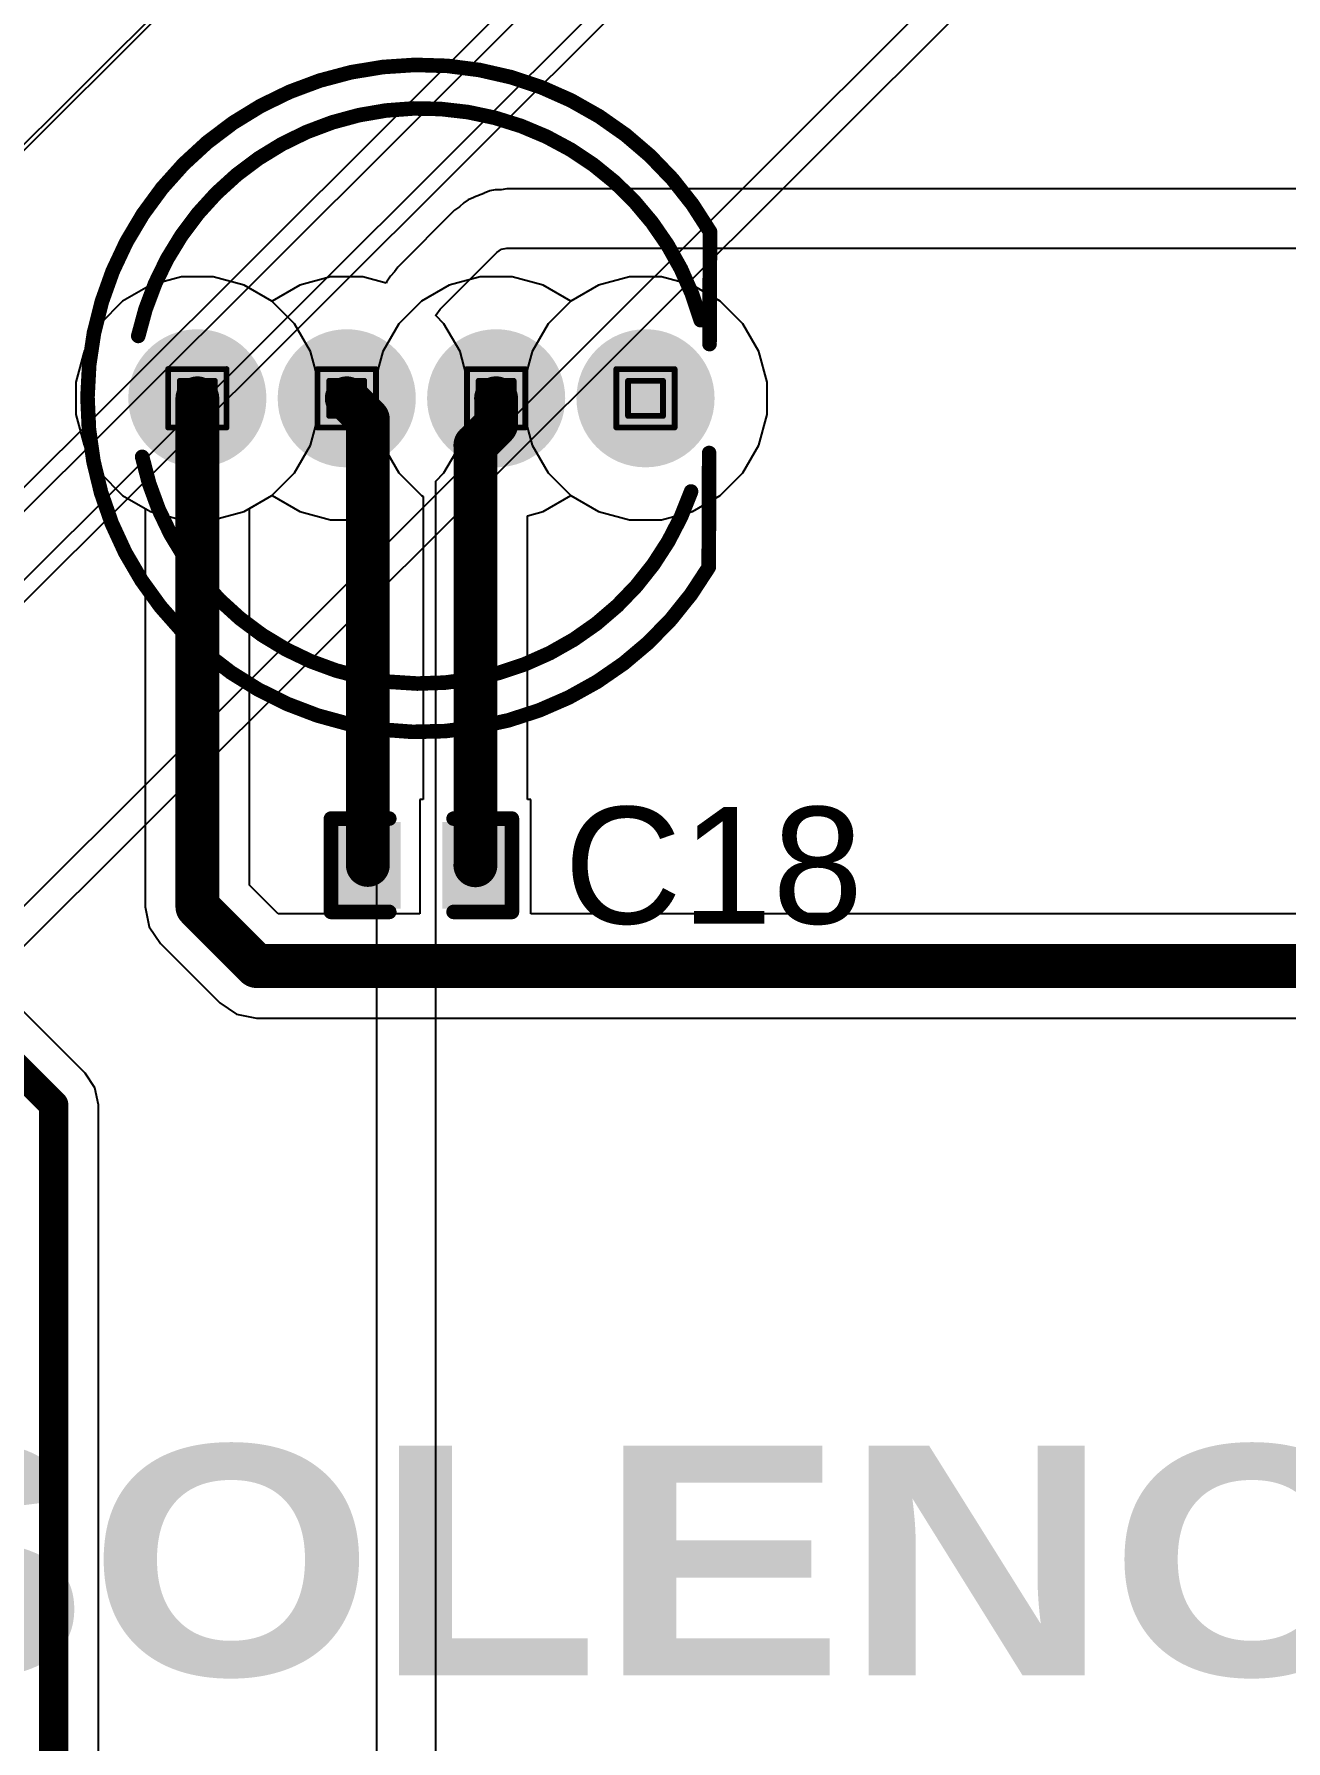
# Model space of a CAD drawing. Header units: inches. Extents: x -5 to 5258, y -4 to 5281.
# Drawn here: x 21.26 to 32.16, y 46.83 to 61.68 of the extents above; entities that cross this region are included whole.
import ezdxf

# ---------------------------------------------------------------- set-up
doc = ezdxf.new("R2010")
doc.units = ezdxf.units.IN
for name, color, linetype in [('Bottom Layer', 5, 'Continuous'), ('Bottom Solder', 6, 'Continuous'), ('Drill Drawing', 1, 'Continuous'), ('Multi-Layer', 9, 'Continuous'), ('Pad Holes', 156, 'Continuous'), ('Top Layer', 1, 'Continuous'), ('Top Overlay', 2, 'Continuous'), ('Top Paste', 8, 'Continuous'), ('Top Solder', 216, 'Continuous')]:
    doc.layers.add(name, color=color, linetype=linetype)
doc.styles.add('Arial', font='', dxfattribs={"height": 0.2})
doc.styles.add('Arial Black_Bold', font='', dxfattribs={"height": 0.2})
doc.styles.get('Arial').set_extended_font_data('Arial')
doc.styles.get('Arial Black_Bold').set_extended_font_data('Arial Black', bold=True)

# ---------------------------------------------------------------- blocks, each defined once
blk = doc.blocks.new('28_UFQFPN__4_4__9')
at = {"layer": 'Top Solder'}
for p in [(-1.739, 1.711), (-1.589, -1.289), (-1.289, 2.211), (-1.289, -1.589), (1.561, -1.589), (1.711, 2.211), (2.211, 1.711), (2.211, -1.289)]:
    blk.add_line(p, (5248.373, 5235.421), dxfattribs=at)
blk = doc.blocks.new('WS2812D_F5_96')
at = {"layer": 'Bottom Layer'}
h = blk.add_hatch(color=5, dxfattribs=at)
edge = h.paths.add_edge_path()
edge.add_arc((-1.95, 0), 0.55, 0, 360)
h = blk.add_hatch(color=5, dxfattribs=at)
edge = h.paths.add_edge_path()
edge.add_arc((-0.65, 0), 0.55, 0, 360)
h = blk.add_hatch(color=5, dxfattribs=at)
edge = h.paths.add_edge_path()
edge.add_arc((0.65, 0), 0.55, 0, 360)
h = blk.add_hatch(color=5, dxfattribs=at)
edge = h.paths.add_edge_path()
edge.add_arc((1.95, 0), 0.55, 0, 360)
at = {"layer": 'Bottom Solder'}
h = blk.add_hatch(color=6, dxfattribs=at)
edge = h.paths.add_edge_path()
edge.add_arc((-1.95, 0), 0.601, 0, 360)
h = blk.add_hatch(color=6, dxfattribs=at)
edge = h.paths.add_edge_path()
edge.add_arc((-0.65, 0), 0.601, 0, 360)
h = blk.add_hatch(color=6, dxfattribs=at)
edge = h.paths.add_edge_path()
edge.add_arc((0.65, 0), 0.601, 0, 360)
h = blk.add_hatch(color=6, dxfattribs=at)
edge = h.paths.add_edge_path()
edge.add_arc((1.95, 0), 0.601, 0, 360)
at = {"layer": 'Multi-Layer'}
h = blk.add_hatch(color=9, dxfattribs=at)
edge = h.paths.add_edge_path()
edge.add_arc((-1.95, 0), 0.55, 0, 360)
h = blk.add_hatch(color=9, dxfattribs=at)
edge = h.paths.add_edge_path()
edge.add_arc((-0.65, 0), 0.55, 0, 360)
h = blk.add_hatch(color=9, dxfattribs=at)
edge = h.paths.add_edge_path()
edge.add_arc((0.65, 0), 0.55, 0, 360)
h = blk.add_hatch(color=9, dxfattribs=at)
edge = h.paths.add_edge_path()
edge.add_arc((1.95, 0), 0.55, 0, 360)
at = {"layer": 'Pad Holes'}
h = blk.add_hatch(color=7, dxfattribs=at)
edge = h.paths.add_edge_path()
edge.add_arc((-1.95, 0), 0.36, 0, 360)
h = blk.add_hatch(color=7, dxfattribs=at)
edge = h.paths.add_edge_path()
edge.add_arc((-0.65, 0), 0.36, 0, 360)
h = blk.add_hatch(color=7, dxfattribs=at)
edge = h.paths.add_edge_path()
edge.add_arc((0.65, 0), 0.36, 0, 360)
h = blk.add_hatch(color=7, dxfattribs=at)
edge = h.paths.add_edge_path()
edge.add_arc((1.95, 0), 0.36, 0, 360)
at = {"layer": 'Top Layer'}
h = blk.add_hatch(color=1, dxfattribs=at)
edge = h.paths.add_edge_path()
edge.add_arc((-1.95, 0), 0.55, 0, 360)
h = blk.add_hatch(color=1, dxfattribs=at)
edge = h.paths.add_edge_path()
edge.add_arc((-0.65, 0), 0.55, 0, 360)
h = blk.add_hatch(color=1, dxfattribs=at)
edge = h.paths.add_edge_path()
edge.add_arc((0.65, 0), 0.55, 0, 360)
h = blk.add_hatch(color=1, dxfattribs=at)
edge = h.paths.add_edge_path()
edge.add_arc((1.95, 0), 0.55, 0, 360)
at = {"layer": 'Top Solder'}
h = blk.add_hatch(color=216, dxfattribs=at)
edge = h.paths.add_edge_path()
edge.add_arc((-1.95, 0), 0.601, 0, 360)
h = blk.add_hatch(color=216, dxfattribs=at)
edge = h.paths.add_edge_path()
edge.add_arc((-0.65, 0), 0.601, 0, 360)
h = blk.add_hatch(color=216, dxfattribs=at)
edge = h.paths.add_edge_path()
edge.add_arc((0.65, 0), 0.601, 0, 360)
h = blk.add_hatch(color=216, dxfattribs=at)
edge = h.paths.add_edge_path()
edge.add_arc((1.95, 0), 0.601, 0, 360)
at = {"layer": 'Top Overlay'}
for points in [[(2.5, -1.471, 0.127, 0.127, -3.705201), (2.511, 1.45, 0.127, 0.127, 0)], [(-2.464, 0.543, 0.127, 0.127, -0.780857), (2.43, 0.68, 0.127, 0.127, 0)], [(2.507, 0.472, 0.127, 0.127, 0), (2.511, 1.45, 0.127, 0.127, 0)], [(2.5, -1.471, 0.127, 0.127, 0), (2.504, -0.476, 0.127, 0.127, 0)], [(2.347, -0.811, 0.127, 0.127, -0.760948), (-2.43, -0.51, 0.127, 0.127, 0)]]:
    blk.add_lwpolyline(points, format="xyseb", dxfattribs=at)
for points in [[(2.479, 1.45, 0.0635, 0.0635, 1), (2.543, 1.45, 0.0635, 0.0635, 1)], [(2.479, 1.45, 0.0635, 0.0635, 1), (2.543, 1.45, 0.0635, 0.0635, 1)], [(2.398, 0.68, 0.0635, 0.0635, 1), (2.462, 0.68, 0.0635, 0.0635, 1)], [(-2.496, 0.543, 0.0635, 0.0635, 1), (-2.432, 0.543, 0.0635, 0.0635, 1)], [(2.475, 0.472, 0.0635, 0.0635, 1), (2.539, 0.472, 0.0635, 0.0635, 1)], [(2.472, -0.476, 0.0635, 0.0635, 1), (2.535, -0.476, 0.0635, 0.0635, 1)], [(-2.462, -0.51, 0.0635, 0.0635, 1), (-2.398, -0.51, 0.0635, 0.0635, 1)], [(2.315, -0.811, 0.0635, 0.0635, 1), (2.378, -0.811, 0.0635, 0.0635, 1)], [(2.468, -1.471, 0.0635, 0.0635, 1), (2.532, -1.471, 0.0635, 0.0635, 1)], [(2.468, -1.471, 0.0635, 0.0635, 1), (2.532, -1.471, 0.0635, 0.0635, 1)]]:
    blk.add_lwpolyline(points, format="xyseb", close=True, dxfattribs=at)
blk = doc.blocks.new('C___0402_151')
at = {"layer": 'Top Layer'}
for points in [[(-0.699, -0.318), (-0.699, 0.318), (-0.241, 0.318), (-0.241, -0.318)], [(0.241, -0.318), (0.241, 0.318), (0.699, 0.318), (0.699, -0.318)]]:
    blk.add_hatch(color=1, dxfattribs=at).paths.add_polyline_path(points)
at = {"layer": 'Top Paste'}
for points in [[(-0.699, -0.318), (-0.699, 0.318), (-0.241, 0.318), (-0.241, -0.318)], [(0.241, -0.318), (0.241, 0.318), (0.699, 0.318), (0.699, -0.318)]]:
    blk.add_hatch(color=8, dxfattribs=at).paths.add_polyline_path(points)
at = {"layer": 'Top Solder'}
for points in [[(-0.758, -0.377), (-0.758, 0.377), (-0.181, 0.377), (-0.181, -0.377)], [(0.181, -0.377), (0.181, 0.377), (0.758, 0.377), (0.758, -0.377)]]:
    blk.add_hatch(color=216, dxfattribs=at).paths.add_polyline_path(points)
at = {"layer": 'Top Overlay'}
for points in [[(-0.787, -0.406, 0.127, 0.127, 0), (-0.787, 0.406, 0.127, 0.127, 0)], [(-0.787, 0.406, 0.127, 0.127, 0), (-0.279, 0.406, 0.127, 0.127, 0)], [(0.279, 0.406, 0.127, 0.127, 0), (0.787, 0.406, 0.127, 0.127, 0)], [(0.787, -0.406, 0.127, 0.127, 0), (0.787, 0.406, 0.127, 0.127, 0)], [(-0.787, -0.406, 0.127, 0.127, 0), (-0.279, -0.406, 0.127, 0.127, 0)], [(0.279, -0.406, 0.127, 0.127, 0), (0.787, -0.406, 0.127, 0.127, 0)]]:
    blk.add_lwpolyline(points, format="xyseb", dxfattribs=at)
for points in [[(-0.819, 0.406, 0.0635, 0.0635, 1), (-0.756, 0.406, 0.0635, 0.0635, 1)], [(-0.819, 0.406, 0.0635, 0.0635, 1), (-0.756, 0.406, 0.0635, 0.0635, 1)], [(-0.311, 0.406, 0.0635, 0.0635, 1), (-0.248, 0.406, 0.0635, 0.0635, 1)], [(0.248, 0.406, 0.0635, 0.0635, 1), (0.311, 0.406, 0.0635, 0.0635, 1)], [(0.756, 0.406, 0.0635, 0.0635, 1), (0.819, 0.406, 0.0635, 0.0635, 1)], [(0.756, 0.406, 0.0635, 0.0635, 1), (0.819, 0.406, 0.0635, 0.0635, 1)], [(-0.819, -0.406, 0.0635, 0.0635, 1), (-0.756, -0.406, 0.0635, 0.0635, 1)], [(-0.819, -0.406, 0.0635, 0.0635, 1), (-0.756, -0.406, 0.0635, 0.0635, 1)], [(-0.311, -0.406, 0.0635, 0.0635, 1), (-0.248, -0.406, 0.0635, 0.0635, 1)], [(0.248, -0.406, 0.0635, 0.0635, 1), (0.311, -0.406, 0.0635, 0.0635, 1)], [(0.756, -0.406, 0.0635, 0.0635, 1), (0.819, -0.406, 0.0635, 0.0635, 1)], [(0.756, -0.406, 0.0635, 0.0635, 1), (0.819, -0.406, 0.0635, 0.0635, 1)]]:
    blk.add_lwpolyline(points, format="xyseb", close=True, dxfattribs=at)

msp = doc.modelspace()

# ---------------------------------------------------------------- linework, layer by layer
at = {"layer": 'Bottom Layer'}
for p, q in [((25.229, 60.316), (25.181, 60.296)), ((25.276, 60.325), (25.229, 60.316)), ((25.327, 60.325), (25.276, 60.325)), ((25.377, 60.335), (25.327, 60.325)), ((55.067, 60.335), (25.377, 60.335)), ((24.966, 60.176), (24.923, 60.147)), ((25.002, 60.212), (24.966, 60.176)), ((25.042, 60.238), (25.002, 60.212)), ((25.089, 60.258), (25.042, 60.238)), ((25.042, 60.238), (25.042, 60.238)), ((25.091, 60.259), (25.089, 60.258)), ((25.094, 60.26), (25.091, 60.259)), ((25.176, 60.294), (25.094, 60.26)), ((25.179, 60.296), (25.176, 60.294)), ((25.181, 60.296), (25.179, 60.296)), ((24.923, 60.147), (24.43, 59.653)), ((24.796, 59.287), (25.29, 59.781)), ((25.29, 59.781), (25.33, 59.808)), ((25.33, 59.808), (25.377, 59.817)), ((25.377, 59.817), (55.067, 59.817)), ((22.545, 59.569), (22.275, 59.496)), ((22.823, 59.569), (22.545, 59.569)), ((23.092, 59.496), (22.823, 59.569)), ((23.844, 59.569), (23.575, 59.496)), ((24.123, 59.569), (23.844, 59.569)), ((24.326, 59.514), (24.123, 59.569)), ((24.365, 59.575), (24.329, 59.521)), ((24.401, 59.611), (24.365, 59.575)), ((24.43, 59.653), (24.401, 59.611)), ((26.444, 59.569), (26.175, 59.496)), ((26.723, 59.569), (26.444, 59.569)), ((26.992, 59.496), (26.723, 59.569)), ((22.275, 59.496), (22.034, 59.357)), ((23.333, 59.357), (23.092, 59.496)), ((23.575, 59.496), (23.334, 59.357)), ((24.329, 59.521), (24.326, 59.514)), ((26.175, 59.496), (25.934, 59.357)), ((27.233, 59.357), (26.992, 59.496)), ((22.034, 59.357), (21.837, 59.16)), ((23.334, 59.357), (23.333, 59.357)), ((23.334, 59.357), (23.334, 59.357)), ((24.76, 59.233), (24.796, 59.287)), ((25.934, 59.357), (25.737, 59.16)), ((27.43, 59.16), (27.233, 59.357)), ((21.837, 59.16), (21.698, 58.919)), ((24.76, 59.231), (24.76, 59.233)), ((24.83, 59.16), (24.76, 59.231)), ((24.97, 58.919), (24.83, 59.16)), ((25.737, 59.16), (25.598, 58.919)), ((27.57, 58.919), (27.43, 59.16)), ((21.698, 58.919), (21.626, 58.65)), ((25.042, 58.65), (24.97, 58.919)), ((25.598, 58.919), (25.526, 58.65)), ((27.642, 58.65), (27.57, 58.919)), ((21.626, 58.65), (21.626, 58.371)), ((25.042, 58.371), (25.042, 58.65)), ((25.526, 58.65), (25.526, 58.371)), ((27.642, 58.371), (27.642, 58.65)), ((21.626, 58.371), (21.698, 58.102)), ((24.97, 58.102), (25.042, 58.371)), ((25.526, 58.371), (25.598, 58.102)), ((27.57, 58.102), (27.642, 58.371)), ((21.698, 58.102), (21.837, 57.861)), ((24.83, 57.861), (24.97, 58.102)), ((25.598, 58.102), (25.737, 57.861)), ((27.43, 57.861), (27.57, 58.102)), ((21.837, 57.861), (22.034, 57.664)), ((24.76, 57.79), (24.83, 57.861)), ((24.76, 44.231), (24.76, 57.79)), ((25.737, 57.861), (25.934, 57.664)), ((27.233, 57.664), (27.43, 57.861)), ((22.034, 57.664), (22.275, 57.525)), ((23.092, 57.525), (23.333, 57.664)), ((23.333, 57.664), (23.334, 57.664)), ((23.334, 57.664), (23.334, 57.664)), ((23.334, 57.664), (23.575, 57.525)), ((25.934, 57.664), (26.175, 57.525)), ((26.992, 57.525), (27.233, 57.664)), ((22.275, 57.525), (22.545, 57.453)), ((22.823, 57.453), (23.092, 57.525)), ((23.575, 57.525), (23.844, 57.453)), ((26.175, 57.525), (26.444, 57.453)), ((26.723, 57.453), (26.992, 57.525)), ((22.545, 57.453), (22.823, 57.453)), ((23.844, 57.453), (24.123, 57.453)), ((24.123, 57.453), (24.161, 57.463)), ((24.161, 57.463), (24.242, 57.401)), ((24.242, 57.401), (24.242, 44.62)), ((26.444, 57.453), (26.723, 57.453))]:
    msp.add_line(p, q, dxfattribs=at)
at = {"layer": 'Drill Drawing'}
for points in [[(22.43, 58.765, 0.0508, 0.0508, 0), (22.938, 58.765, 0.0508, 0.0508, 0)], [(22.43, 58.257, 0.0508, 0.0508, 0), (22.43, 58.765, 0.0508, 0.0508, 0)], [(22.531, 58.663, 0.0508, 0.0508, 0), (22.836, 58.663, 0.0508, 0.0508, 0)], [(22.531, 58.358, 0.0508, 0.0508, 0), (22.531, 58.663, 0.0508, 0.0508, 0)], [(22.836, 58.358, 0.0508, 0.0508, 0), (22.836, 58.663, 0.0508, 0.0508, 0)], [(22.938, 58.257, 0.0508, 0.0508, 0), (22.938, 58.765, 0.0508, 0.0508, 0)], [(23.73, 58.765, 0.0508, 0.0508, 0), (24.238, 58.765, 0.0508, 0.0508, 0)], [(23.73, 58.257, 0.0508, 0.0508, 0), (23.73, 58.765, 0.0508, 0.0508, 0)], [(23.831, 58.663, 0.0508, 0.0508, 0), (24.136, 58.663, 0.0508, 0.0508, 0)], [(23.831, 58.358, 0.0508, 0.0508, 0), (23.831, 58.663, 0.0508, 0.0508, 0)], [(24.136, 58.358, 0.0508, 0.0508, 0), (24.136, 58.663, 0.0508, 0.0508, 0)], [(24.238, 58.257, 0.0508, 0.0508, 0), (24.238, 58.765, 0.0508, 0.0508, 0)], [(25.03, 58.765, 0.0508, 0.0508, 0), (25.538, 58.765, 0.0508, 0.0508, 0)], [(25.03, 58.257, 0.0508, 0.0508, 0), (25.03, 58.765, 0.0508, 0.0508, 0)], [(25.131, 58.663, 0.0508, 0.0508, 0), (25.436, 58.663, 0.0508, 0.0508, 0)], [(25.131, 58.358, 0.0508, 0.0508, 0), (25.131, 58.663, 0.0508, 0.0508, 0)], [(25.436, 58.358, 0.0508, 0.0508, 0), (25.436, 58.663, 0.0508, 0.0508, 0)], [(25.538, 58.257, 0.0508, 0.0508, 0), (25.538, 58.765, 0.0508, 0.0508, 0)], [(26.33, 58.765, 0.0508, 0.0508, 0), (26.838, 58.765, 0.0508, 0.0508, 0)], [(26.33, 58.257, 0.0508, 0.0508, 0), (26.33, 58.765, 0.0508, 0.0508, 0)], [(26.431, 58.663, 0.0508, 0.0508, 0), (26.736, 58.663, 0.0508, 0.0508, 0)], [(26.431, 58.358, 0.0508, 0.0508, 0), (26.431, 58.663, 0.0508, 0.0508, 0)], [(26.736, 58.358, 0.0508, 0.0508, 0), (26.736, 58.663, 0.0508, 0.0508, 0)], [(26.838, 58.257, 0.0508, 0.0508, 0), (26.838, 58.765, 0.0508, 0.0508, 0)], [(22.531, 58.358, 0.0508, 0.0508, 0), (22.836, 58.358, 0.0508, 0.0508, 0)], [(23.831, 58.358, 0.0508, 0.0508, 0), (24.136, 58.358, 0.0508, 0.0508, 0)], [(25.131, 58.358, 0.0508, 0.0508, 0), (25.436, 58.358, 0.0508, 0.0508, 0)], [(26.431, 58.358, 0.0508, 0.0508, 0), (26.736, 58.358, 0.0508, 0.0508, 0)], [(22.43, 58.257, 0.0508, 0.0508, 0), (22.938, 58.257, 0.0508, 0.0508, 0)], [(23.73, 58.257, 0.0508, 0.0508, 0), (24.238, 58.257, 0.0508, 0.0508, 0)], [(25.03, 58.257, 0.0508, 0.0508, 0), (25.538, 58.257, 0.0508, 0.0508, 0)], [(26.33, 58.257, 0.0508, 0.0508, 0), (26.838, 58.257, 0.0508, 0.0508, 0)]]:
    msp.add_lwpolyline(points, format="xyseb", dxfattribs=at)
for points in [[(22.417, 58.765, 0.0254, 0.0254, 1), (22.443, 58.765, 0.0254, 0.0254, 1)], [(22.417, 58.765, 0.0254, 0.0254, 1), (22.443, 58.765, 0.0254, 0.0254, 1)], [(22.519, 58.663, 0.0254, 0.0254, 1), (22.544, 58.663, 0.0254, 0.0254, 1)], [(22.519, 58.663, 0.0254, 0.0254, 1), (22.544, 58.663, 0.0254, 0.0254, 1)], [(22.824, 58.663, 0.0254, 0.0254, 1), (22.849, 58.663, 0.0254, 0.0254, 1)], [(22.824, 58.663, 0.0254, 0.0254, 1), (22.849, 58.663, 0.0254, 0.0254, 1)], [(22.925, 58.765, 0.0254, 0.0254, 1), (22.951, 58.765, 0.0254, 0.0254, 1)], [(22.925, 58.765, 0.0254, 0.0254, 1), (22.951, 58.765, 0.0254, 0.0254, 1)], [(23.717, 58.765, 0.0254, 0.0254, 1), (23.742, 58.765, 0.0254, 0.0254, 1)], [(23.717, 58.765, 0.0254, 0.0254, 1), (23.742, 58.765, 0.0254, 0.0254, 1)], [(23.819, 58.663, 0.0254, 0.0254, 1), (23.844, 58.663, 0.0254, 0.0254, 1)], [(23.819, 58.663, 0.0254, 0.0254, 1), (23.844, 58.663, 0.0254, 0.0254, 1)], [(24.123, 58.663, 0.0254, 0.0254, 1), (24.149, 58.663, 0.0254, 0.0254, 1)], [(24.123, 58.663, 0.0254, 0.0254, 1), (24.149, 58.663, 0.0254, 0.0254, 1)], [(24.225, 58.765, 0.0254, 0.0254, 1), (24.25, 58.765, 0.0254, 0.0254, 1)], [(24.225, 58.765, 0.0254, 0.0254, 1), (24.25, 58.765, 0.0254, 0.0254, 1)], [(25.017, 58.765, 0.0254, 0.0254, 1), (25.042, 58.765, 0.0254, 0.0254, 1)], [(25.017, 58.765, 0.0254, 0.0254, 1), (25.042, 58.765, 0.0254, 0.0254, 1)], [(25.119, 58.663, 0.0254, 0.0254, 1), (25.144, 58.663, 0.0254, 0.0254, 1)], [(25.119, 58.663, 0.0254, 0.0254, 1), (25.144, 58.663, 0.0254, 0.0254, 1)], [(25.423, 58.663, 0.0254, 0.0254, 1), (25.449, 58.663, 0.0254, 0.0254, 1)], [(25.423, 58.663, 0.0254, 0.0254, 1), (25.449, 58.663, 0.0254, 0.0254, 1)], [(25.525, 58.765, 0.0254, 0.0254, 1), (25.55, 58.765, 0.0254, 0.0254, 1)], [(25.525, 58.765, 0.0254, 0.0254, 1), (25.55, 58.765, 0.0254, 0.0254, 1)], [(26.317, 58.765, 0.0254, 0.0254, 1), (26.342, 58.765, 0.0254, 0.0254, 1)], [(26.317, 58.765, 0.0254, 0.0254, 1), (26.342, 58.765, 0.0254, 0.0254, 1)], [(26.419, 58.663, 0.0254, 0.0254, 1), (26.444, 58.663, 0.0254, 0.0254, 1)], [(26.419, 58.663, 0.0254, 0.0254, 1), (26.444, 58.663, 0.0254, 0.0254, 1)], [(26.723, 58.663, 0.0254, 0.0254, 1), (26.749, 58.663, 0.0254, 0.0254, 1)], [(26.723, 58.663, 0.0254, 0.0254, 1), (26.749, 58.663, 0.0254, 0.0254, 1)], [(26.825, 58.765, 0.0254, 0.0254, 1), (26.85, 58.765, 0.0254, 0.0254, 1)], [(26.825, 58.765, 0.0254, 0.0254, 1), (26.85, 58.765, 0.0254, 0.0254, 1)], [(22.519, 58.358, 0.0254, 0.0254, 1), (22.544, 58.358, 0.0254, 0.0254, 1)], [(22.519, 58.358, 0.0254, 0.0254, 1), (22.544, 58.358, 0.0254, 0.0254, 1)], [(22.824, 58.358, 0.0254, 0.0254, 1), (22.849, 58.358, 0.0254, 0.0254, 1)], [(22.824, 58.358, 0.0254, 0.0254, 1), (22.849, 58.358, 0.0254, 0.0254, 1)], [(23.819, 58.358, 0.0254, 0.0254, 1), (23.844, 58.358, 0.0254, 0.0254, 1)], [(23.819, 58.358, 0.0254, 0.0254, 1), (23.844, 58.358, 0.0254, 0.0254, 1)], [(24.123, 58.358, 0.0254, 0.0254, 1), (24.149, 58.358, 0.0254, 0.0254, 1)], [(24.123, 58.358, 0.0254, 0.0254, 1), (24.149, 58.358, 0.0254, 0.0254, 1)], [(25.119, 58.358, 0.0254, 0.0254, 1), (25.144, 58.358, 0.0254, 0.0254, 1)], [(25.119, 58.358, 0.0254, 0.0254, 1), (25.144, 58.358, 0.0254, 0.0254, 1)], [(25.423, 58.358, 0.0254, 0.0254, 1), (25.449, 58.358, 0.0254, 0.0254, 1)], [(25.423, 58.358, 0.0254, 0.0254, 1), (25.449, 58.358, 0.0254, 0.0254, 1)], [(26.419, 58.358, 0.0254, 0.0254, 1), (26.444, 58.358, 0.0254, 0.0254, 1)], [(26.419, 58.358, 0.0254, 0.0254, 1), (26.444, 58.358, 0.0254, 0.0254, 1)], [(26.723, 58.358, 0.0254, 0.0254, 1), (26.749, 58.358, 0.0254, 0.0254, 1)], [(26.723, 58.358, 0.0254, 0.0254, 1), (26.749, 58.358, 0.0254, 0.0254, 1)], [(22.417, 58.257, 0.0254, 0.0254, 1), (22.443, 58.257, 0.0254, 0.0254, 1)], [(22.417, 58.257, 0.0254, 0.0254, 1), (22.443, 58.257, 0.0254, 0.0254, 1)], [(22.925, 58.257, 0.0254, 0.0254, 1), (22.951, 58.257, 0.0254, 0.0254, 1)], [(22.925, 58.257, 0.0254, 0.0254, 1), (22.951, 58.257, 0.0254, 0.0254, 1)], [(23.717, 58.257, 0.0254, 0.0254, 1), (23.742, 58.257, 0.0254, 0.0254, 1)], [(23.717, 58.257, 0.0254, 0.0254, 1), (23.742, 58.257, 0.0254, 0.0254, 1)], [(24.225, 58.257, 0.0254, 0.0254, 1), (24.25, 58.257, 0.0254, 0.0254, 1)], [(24.225, 58.257, 0.0254, 0.0254, 1), (24.25, 58.257, 0.0254, 0.0254, 1)], [(25.017, 58.257, 0.0254, 0.0254, 1), (25.042, 58.257, 0.0254, 0.0254, 1)], [(25.017, 58.257, 0.0254, 0.0254, 1), (25.042, 58.257, 0.0254, 0.0254, 1)], [(25.525, 58.257, 0.0254, 0.0254, 1), (25.55, 58.257, 0.0254, 0.0254, 1)], [(25.525, 58.257, 0.0254, 0.0254, 1), (25.55, 58.257, 0.0254, 0.0254, 1)], [(26.317, 58.257, 0.0254, 0.0254, 1), (26.342, 58.257, 0.0254, 0.0254, 1)], [(26.317, 58.257, 0.0254, 0.0254, 1), (26.342, 58.257, 0.0254, 0.0254, 1)], [(26.825, 58.257, 0.0254, 0.0254, 1), (26.85, 58.257, 0.0254, 0.0254, 1)], [(26.825, 58.257, 0.0254, 0.0254, 1), (26.85, 58.257, 0.0254, 0.0254, 1)]]:
    msp.add_lwpolyline(points, format="xyseb", close=True, dxfattribs=at)
at = {"layer": 'Top Layer'}
for p, q in [((22.545, 59.569), (22.275, 59.496)), ((22.823, 59.569), (22.545, 59.569)), ((23.092, 59.496), (22.823, 59.569)), ((25.144, 59.569), (24.875, 59.496)), ((25.423, 59.569), (25.144, 59.569)), ((25.692, 59.496), (25.423, 59.569)), ((26.444, 59.569), (26.175, 59.496)), ((26.723, 59.569), (26.444, 59.569)), ((26.992, 59.496), (26.723, 59.569)), ((22.275, 59.496), (22.034, 59.357)), ((23.333, 59.357), (23.092, 59.496)), ((24.875, 59.496), (24.634, 59.357)), ((25.933, 59.357), (25.692, 59.496)), ((26.175, 59.496), (25.934, 59.357)), ((27.233, 59.357), (26.992, 59.496)), ((22.034, 59.357), (21.837, 59.16)), ((23.53, 59.16), (23.333, 59.357)), ((24.634, 59.357), (24.437, 59.16)), ((25.934, 59.357), (25.933, 59.357)), ((25.934, 59.357), (25.934, 59.357)), ((27.43, 59.16), (27.233, 59.357)), ((21.837, 59.16), (21.698, 58.919)), ((23.67, 58.919), (23.53, 59.16)), ((24.437, 59.16), (24.298, 58.919)), ((27.57, 58.919), (27.43, 59.16)), ((21.698, 58.919), (21.626, 58.65)), ((23.742, 58.65), (23.67, 58.919)), ((24.298, 58.919), (24.226, 58.65)), ((27.642, 58.65), (27.57, 58.919)), ((21.626, 58.65), (21.626, 58.371)), ((23.742, 58.371), (23.742, 58.65)), ((24.226, 58.65), (24.226, 58.371)), ((27.642, 58.371), (27.642, 58.65)), ((21.626, 58.371), (21.698, 58.102)), ((23.67, 58.102), (23.742, 58.371)), ((24.226, 58.371), (24.298, 58.102)), ((27.57, 58.102), (27.642, 58.371)), ((21.698, 58.102), (21.837, 57.861)), ((23.53, 57.861), (23.67, 58.102)), ((24.298, 58.102), (24.437, 57.861)), ((27.43, 57.861), (27.57, 58.102)), ((21.837, 57.861), (22.034, 57.664)), ((23.333, 57.664), (23.53, 57.861)), ((24.437, 57.861), (24.634, 57.664)), ((27.233, 57.664), (27.43, 57.861)), ((22.034, 57.664), (22.231, 57.551)), ((23.137, 57.551), (23.333, 57.664)), ((24.634, 57.664), (24.65, 57.655)), ((24.65, 57.655), (24.65, 55.018)), ((25.692, 57.525), (25.933, 57.664)), ((25.933, 57.664), (25.934, 57.664)), ((25.934, 57.664), (25.934, 57.664)), ((25.934, 57.664), (26.175, 57.525)), ((26.992, 57.525), (27.233, 57.664)), ((22.231, 57.551), (22.231, 54.086)), ((23.137, 54.273), (23.137, 57.551)), ((25.557, 57.488), (25.692, 57.525)), ((25.557, 55.018), (25.557, 57.488)), ((26.175, 57.525), (26.444, 57.453)), ((26.723, 57.453), (26.992, 57.525)), ((26.444, 57.453), (26.723, 57.453)), ((24.65, 55.018), (24.621, 55.018)), ((24.621, 55.018), (24.621, 54.023)), ((25.586, 55.018), (25.557, 55.018)), ((25.586, 54.023), (25.586, 55.018)), ((23.387, 54.023), (23.137, 54.273)), ((22.231, 54.086), (22.265, 53.912)), ((24.621, 54.023), (23.387, 54.023)), ((38.518, 54.023), (25.586, 54.023)), ((22.265, 53.912), (22.363, 53.765)), ((22.363, 53.765), (22.879, 53.25)), ((21.709, 52.637), (21.062, 53.284)), ((22.879, 53.25), (22.879, 53.25)), ((22.879, 53.25), (23.026, 53.152)), ((23.026, 53.152), (23.199, 53.117)), ((23.199, 53.117), (39.912, 53.117)), ((21.793, 52.511), (21.709, 52.637)), ((21.823, 52.362), (21.793, 52.511)), ((21.823, 44.29), (21.823, 52.362))]:
    msp.add_line(p, q, dxfattribs=at)
for points in [[(22.684, 54.086, 0.381, 0.381, 0), (22.684, 58.511, 0.381, 0.381, 0)], [(23.984, 58.511, 0.381, 0.381, 0), (24.168, 58.327, 0.381, 0.381, 0)], [(25.284, 58.282, 0.381, 0.381, 0), (25.284, 58.511, 0.381, 0.381, 0)], [(24.168, 54.45, 0.381, 0.381, 0), (24.168, 58.327, 0.381, 0.381, 0)], [(25.104, 58.102, 0.381, 0.381, 0), (25.284, 58.282, 0.381, 0.381, 0)], [(25.104, 54.447, 0.381, 0.381, 0), (25.104, 58.102, 0.381, 0.381, 0)], [(22.684, 54.086, 0.381, 0.381, 0), (23.199, 53.57, 0.381, 0.381, 0)], [(23.199, 53.57, 0.381, 0.381, 0), (40.484, 53.57, 0.381, 0.381, 0)], [(20.788, 53.009, 0.254, 0.254, 0), (21.434, 52.362, 0.254, 0.254, 0)], [(21.434, 34.536, 0.254, 0.254, 0), (21.434, 52.362, 0.254, 0.254, 0)]]:
    msp.add_lwpolyline(points, format="xyseb", dxfattribs=at)
for points in [[(22.589, 58.511, 0.191, 0.191, 1), (22.779, 58.511, 0.191, 0.191, 1)], [(23.889, 58.511, 0.191, 0.191, 1), (24.079, 58.511, 0.191, 0.191, 1)], [(25.188, 58.511, 0.191, 0.191, 1), (25.379, 58.511, 0.191, 0.191, 1)], [(24.072, 58.327, 0.191, 0.191, 1), (24.263, 58.327, 0.191, 0.191, 1)], [(24.072, 58.327, 0.191, 0.191, 1), (24.263, 58.327, 0.191, 0.191, 1)], [(25.188, 58.282, 0.191, 0.191, 1), (25.379, 58.282, 0.191, 0.191, 1)], [(25.188, 58.282, 0.191, 0.191, 1), (25.379, 58.282, 0.191, 0.191, 1)], [(25.008, 58.102, 0.191, 0.191, 1), (25.199, 58.102, 0.191, 0.191, 1)], [(25.008, 58.102, 0.191, 0.191, 1), (25.199, 58.102, 0.191, 0.191, 1)], [(24.072, 54.45, 0.191, 0.191, 1), (24.263, 54.45, 0.191, 0.191, 1)], [(25.008, 54.447, 0.191, 0.191, 1), (25.199, 54.447, 0.191, 0.191, 1)], [(22.589, 54.086, 0.191, 0.191, 1), (22.779, 54.086, 0.191, 0.191, 1)], [(22.589, 54.086, 0.191, 0.191, 1), (22.779, 54.086, 0.191, 0.191, 1)], [(23.104, 53.57, 0.191, 0.191, 1), (23.295, 53.57, 0.191, 0.191, 1)], [(23.104, 53.57, 0.191, 0.191, 1), (23.295, 53.57, 0.191, 0.191, 1)], [(21.371, 52.362, 0.127, 0.127, 1), (21.498, 52.362, 0.127, 0.127, 1)], [(21.371, 52.362, 0.127, 0.127, 1), (21.498, 52.362, 0.127, 0.127, 1)]]:
    msp.add_lwpolyline(points, format="xyseb", close=True, dxfattribs=at)

# ---------------------------------------------------------------- block references
for name, p in [('28_UFQFPN__4_4__9', (9.381, 45.468)), ('WS2812D_F5_96', (24.634, 58.511)), ('C___0402_151', (24.634, 54.447))]:
    msp.add_blockref(name, p)

# ---------------------------------------------------------------- texts
at = {"layer": 'Top Overlay', "style": 'Arial'}
msp.add_text('C18', height=1.016, dxfattribs=at).set_placement((25.874, 53.939))
at = {"layer": 'Top Overlay', "style": 'Arial Black_Bold'}
msp.add_text('SOLENOID 1', height=2, rotation=360, dxfattribs=at).set_placement((19.605, 47.397))

doc.saveas('drawing.dxf')
